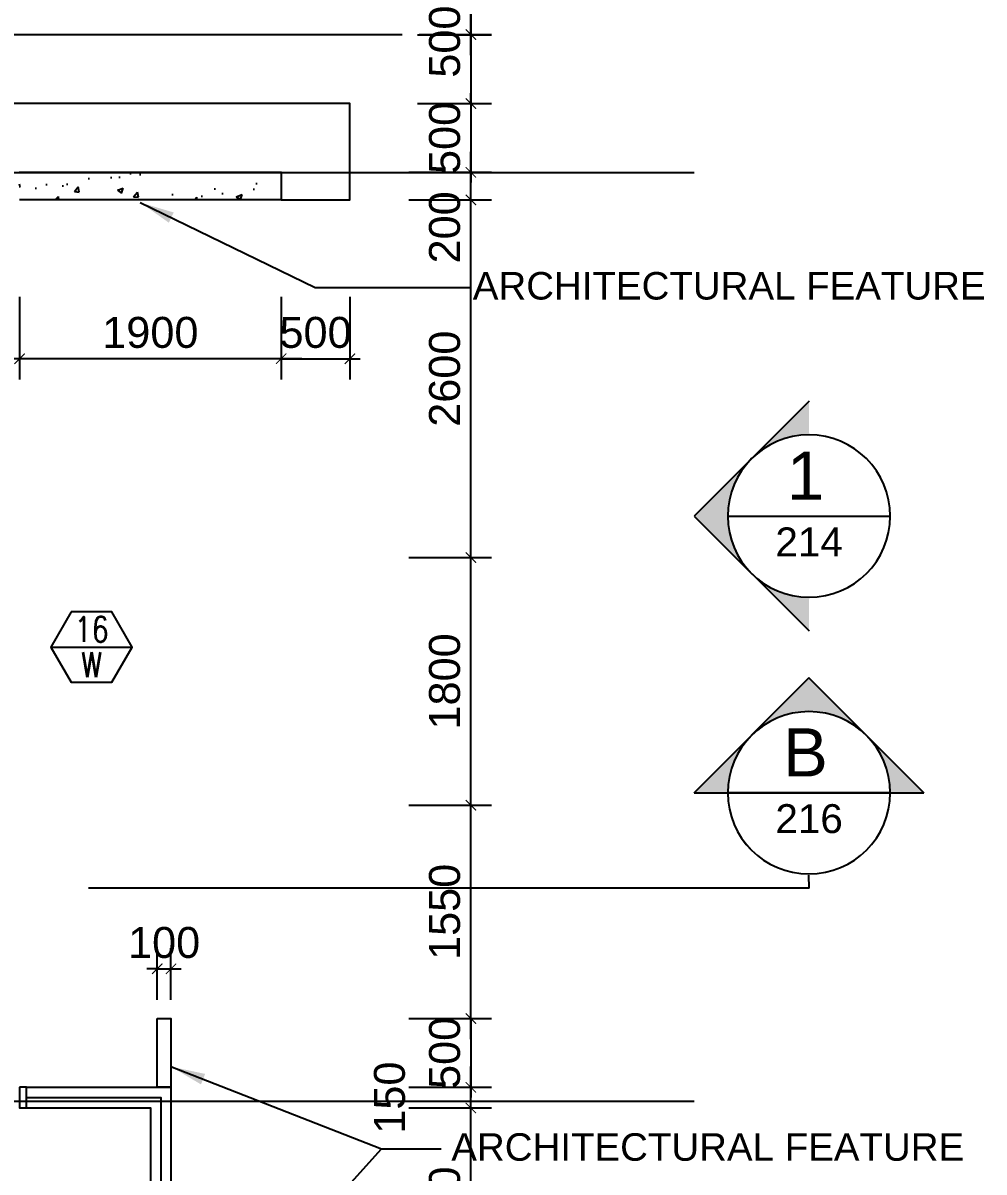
# Model space of a CAD drawing. Header units: millimetres. Extents: x -1214 to 71105, y 7230 to 56309.
# Drawn here: x 64125 to 71105, y 28184 to 36535 of the extents above; entities that cross this region are included whole.
import ezdxf
from ezdxf.enums import TextEntityAlignment as Align

# ---------------------------------------------------------------- set-up
doc = ezdxf.new("R2010")
doc.units = ezdxf.units.MM
doc.header["$MEASUREMENT"] = 0
doc.linetypes.add('CENTERX2', pattern=[101.60000000000001, 63.5, -12.7, 12.7, -12.7])
doc.layers.get('0').update_dxf_attribs({"color": 8})
doc.layers.get('Defpoints').update_dxf_attribs({"color": 8})
for name, color, linetype in [('Architectural Features', 8, 'Continuous'), ('arrow', 8, 'Continuous'), ('GBP Dim', 8, 'Continuous'), ('GBP Text 200', 8, 'Continuous'), ('GBP_MARKS', 8, 'Continuous'), ('grid', 8, 'CENTERX2'), ('hatch', 8, 'Continuous'), ('RCP_text', 8, 'Continuous'), ('WALL-NEW', 8, 'Continuous'), ('WINDOW', 8, 'Continuous'), ('Window Mark', 8, 'Continuous')]:
    doc.layers.add(name, color=color, linetype=linetype)
doc.styles.add('BH', font='arial.ttf')
doc.styles.add('ROMANS', font='romans.shx')
doc.dimstyles.new('200 GBP', dxfattribs={"dimscale": 1.5, "dimtxt": 150, "dimasz": 50, "dimexe": 100, "dimexo": 50, "dimgap": 50, "dimtad": 1, "dimdec": 0, "dimzin": 0, "dimdsep": 46, "dimtxsty": 'BH', "dimblk": 'ARCHTICK', "dimcen": 0.09, "dimdle": 100, "dimclrd": 9, "dimclre": 9, "dimclrt": 1, "dimadec": 0, "dimazin": 0, "dimtfac": 1, "dimtdec": 0, "dimtix": 1, "dimtmove": 2, "dimatfit": 3, "dimldrblk": 'ARCHTICK', "dimfxl": 300, "dimfxlon": 1, "dimtolj": 1, "dimtzin": 0, "dimarcsym": 0})
doc.dimstyles.get("Standard").update_dxf_attribs({"dimtxt": 0.18, "dimasz": 0.18, "dimexe": 0.18, "dimexo": 0.0625, "dimgap": 0.09, "dimtad": 0, "dimtih": 1, "dimtoh": 1, "dimdec": 4, "dimzin": 0, "dimdsep": 46, "dimtxsty": 'Standard', "dimcen": 0.09, "dimadec": 0, "dimazin": 0, "dimtfac": 1, "dimtdec": 4, "dimtofl": 0, "dimtmove": 0, "dimatfit": 3, "dimfxl": 1, "dimtolj": 1, "dimtzin": 0, "dimarcsym": 0})

# ---------------------------------------------------------------- blocks, each defined once
blk = doc.blocks.new('A$C65CE4B9A')
at = {"layer": 'grid', "ltscale": 200}
for p, q in [((-66500.00000127727, 4.07509167896225e-06), (0, 0)), ((-66500.00000190568, -6749.999995569146), (0, -6749.999999644231))]:
    blk.add_line(p, q, dxfattribs=at)
blk = doc.blocks.new('_ArchTick')
at = {"color": 0, "const_width": 0.1}
blk.add_lwpolyline([(0.5, 0.5), (-0.5, -0.5)], dxfattribs=at)
blk = doc.blocks.new('*D24')
at = {"layer": 'Defpoints', "color": 0, "transparency": 16777216}
for p in [(64599.99380656231, 28649.80925059305), (67378.03264695556, 28649.80925059305), (64591.76589968745, 27099.81769642441)]:
    blk.add_point(p, dxfattribs=at)
at = {"layer": 'GBP Dim', "color": 9, "lineweight": -2, "transparency": 16777216}
for p, q in [((67378.03264695556, 26949.81769642441), (67378.03264695556, 28799.80925059305)), ((66928.03264695556, 28649.80925059305), (67528.03264695556, 28649.80925059305)), ((66928.03264695556, 27099.81769642441), (67528.03264695556, 27099.81769642441))]:
    blk.add_line(p, q, dxfattribs=at)
at = {"layer": 'GBP Dim', "color": 9, "lineweight": -2, "transparency": 16777216, "xscale": 75, "yscale": 75, "zscale": 75}
for p, rotation in [((67378.03264695556, 28649.80925059305), 90), ((67378.03264695556, 27099.81769642441), 270)]:
    blk.add_blockref('_ArchTick', p, dxfattribs=dict(at, rotation=rotation))
at = {"layer": 'GBP Dim', "transparency": 16777216, "insert": (67188.15372471818, 27874.81347350874), "char_height": 225, "attachment_point": 5, "rotation": 90, "style": 'BH'}
blk.add_mtext('\\A1;1550', dxfattribs=at)
blk = doc.blocks.new('*D25')
at = {"layer": 'Defpoints', "color": 0, "transparency": 16777216}
for p in [(64599.99206122079, 30849.99780038057), (67378.03264695556, 30849.99780038057), (64599.99369589718, 29299.89848052068)]:
    blk.add_point(p, dxfattribs=at)
at = {"layer": 'GBP Dim', "color": 9, "lineweight": -2, "transparency": 16777216}
for p, q in [((67378.03264695556, 29149.89848052068), (67378.03264695556, 30999.99780038057)), ((66928.03264695556, 30849.99780038057), (67528.03264695556, 30849.99780038057)), ((66928.03264695556, 29299.89848052068), (67528.03264695556, 29299.89848052068))]:
    blk.add_line(p, q, dxfattribs=at)
at = {"layer": 'GBP Dim', "color": 9, "lineweight": -2, "transparency": 16777216, "xscale": 75, "yscale": 75, "zscale": 75}
for p, rotation in [((67378.03264695556, 30849.99780038057), 90), ((67378.03264695556, 29299.89848052068), 270)]:
    blk.add_blockref('_ArchTick', p, dxfattribs=dict(at, rotation=rotation))
at = {"layer": 'GBP Dim', "transparency": 16777216, "insert": (67188.15372471818, 30074.94814045064), "char_height": 225, "attachment_point": 5, "rotation": 90, "style": 'BH'}
blk.add_mtext('\\A1;1550', dxfattribs=at)
blk = doc.blocks.new('*D26')
at = {"layer": 'Defpoints', "color": 0, "transparency": 16777216}
for p in [(64599.99075298468, 32649.99725772359), (67378.03264695556, 32649.99725772359), (64599.99206122079, 30849.99780038057)]:
    blk.add_point(p, dxfattribs=at)
at = {"layer": 'GBP Dim', "color": 9, "lineweight": -2, "transparency": 16777216}
for p, q in [((67378.03264695556, 30699.99780038057), (67378.03264695557, 32799.99725772359)), ((66928.03264695556, 32649.99725772359), (67528.03264695556, 32649.99725772359)), ((66928.03264695556, 30849.99780038057), (67528.03264695556, 30849.99780038057))]:
    blk.add_line(p, q, dxfattribs=at)
at = {"layer": 'GBP Dim', "color": 9, "lineweight": -2, "transparency": 16777216, "xscale": 75, "yscale": 75, "zscale": 75}
for p, rotation in [((67378.03264695556, 32649.99725772359), 90), ((67378.03264695556, 30849.99780038057), 270)]:
    blk.add_blockref('_ArchTick', p, dxfattribs=dict(at, rotation=rotation))
at = {"layer": 'GBP Dim', "transparency": 16777216, "insert": (67188.15372471818, 31749.99752905209), "char_height": 225, "attachment_point": 5, "rotation": 90, "style": 'BH'}
blk.add_mtext('\\A1;1800', dxfattribs=at)
blk = doc.blocks.new('*D27')
at = {"layer": 'Defpoints', "color": 0, "transparency": 16777216}
for p in [(64600.00000099433, 35249.9999964895), (67378.03264695557, 35249.9999964895), (64599.99075298468, 32649.99725772359)]:
    blk.add_point(p, dxfattribs=at)
at = {"layer": 'GBP Dim', "color": 9, "lineweight": -2, "transparency": 16777216}
for p, q in [((67378.03264695556, 32499.99725772359), (67378.03264695557, 35399.9999964895)), ((66928.03264695557, 35249.9999964895), (67528.03264695557, 35249.9999964895)), ((66928.03264695556, 32649.99725772359), (67528.03264695556, 32649.99725772359))]:
    blk.add_line(p, q, dxfattribs=at)
at = {"layer": 'GBP Dim', "color": 9, "lineweight": -2, "transparency": 16777216, "xscale": 75, "yscale": 75, "zscale": 75}
for p, rotation in [((67378.03264695557, 35249.9999964895), 90), ((67378.03264695556, 32649.99725772359), 270)]:
    blk.add_blockref('_ArchTick', p, dxfattribs=dict(at, rotation=rotation))
at = {"layer": 'GBP Dim', "transparency": 16777216, "insert": (67188.15372471818, 33949.99862710655), "char_height": 225, "attachment_point": 5, "rotation": 90, "style": 'BH'}
blk.add_mtext('\\A1;2600', dxfattribs=at)
blk = doc.blocks.new('*D35')
at = {"layer": 'Defpoints', "color": 0, "transparency": 16777216}
for p in [(57043.87497236011, 39751.30333841918), (67378.12822697828, 39751.30333841918), (66928.12822697828, 36451.73545649031)]:
    blk.add_point(p, dxfattribs=at)
at = {"layer": 'GBP Dim', "color": 9, "lineweight": -2, "transparency": 16777216}
for p, q in [((67378.12822697828, 36301.73545649031), (67378.12822697828, 39901.30333841918)), ((66928.12822697828, 39751.30333841918), (67528.12822697828, 39751.30333841918)), ((67003.12822697828, 36451.73545649031), (67528.12822697828, 36451.73545649031))]:
    blk.add_line(p, q, dxfattribs=at)
at = {"layer": 'GBP Dim', "color": 9, "lineweight": -2, "transparency": 16777216, "xscale": 75, "yscale": 75, "zscale": 75}
for p, rotation in [((67378.12822697828, 39751.30333841918), 90), ((67378.12822697828, 36451.73545649031), 270)]:
    blk.add_blockref('_ArchTick', p, dxfattribs=dict(at, rotation=rotation))
at = {"layer": 'GBP Dim', "transparency": 16777216, "insert": (67188.17256531387, 38101.51939745475), "char_height": 225, "attachment_point": 5, "rotation": 90, "style": 'BH'}
blk.add_mtext('\\A1;3300', dxfattribs=at)
blk = doc.blocks.new('*D51')
at = {"layer": 'Defpoints', "color": 0, "transparency": 16777216}
for p in [(64099.98892158471, 35249.91289937915), (65999.98892152277, 35249.91427977348), (64099.98892158471, 34095.11396626895)]:
    blk.add_point(p, dxfattribs=at)
at = {"layer": 'GBP Dim', "color": 9, "lineweight": -2, "transparency": 16777216}
for p, q in [((64099.98892158471, 34545.11396626895), (64099.98892158471, 33945.11396626895)), ((65999.98892152277, 34545.11396626895), (65999.98892152277, 33945.11396626895)), ((66149.98892152277, 34095.11396626895), (63949.98892158471, 34095.11396626895))]:
    blk.add_line(p, q, dxfattribs=at)
at = {"layer": 'GBP Dim', "color": 9, "lineweight": -2, "transparency": 16777216, "xscale": 75, "yscale": 75, "zscale": 75, "rotation": 180}
blk.add_blockref('_ArchTick', (64099.98892158471, 34095.11396626895), dxfattribs=at)
at = {"layer": 'GBP Dim', "color": 9, "lineweight": -2, "transparency": 16777216, "xscale": 75, "yscale": 75, "zscale": 75}
blk.add_blockref('_ArchTick', (65999.98892152277, 34095.11396626895), dxfattribs=at)
at = {"layer": 'GBP Dim', "transparency": 16777216, "insert": (65049.98892155374, 34284.99288850633), "char_height": 225, "attachment_point": 5, "style": 'BH'}
blk.add_mtext('\\A1;1900', dxfattribs=at)
blk = doc.blocks.new('*D52')
at = {"layer": 'Defpoints', "color": 0, "transparency": 16777216}
for p in [(66322.77340772626, 29299.89848052068), (66322.77863198951, 28799.90603670325), (67378.03264695556, 28799.90603670325)]:
    blk.add_point(p, dxfattribs=at)
at = {"layer": 'GBP Dim', "color": 9, "lineweight": -2, "transparency": 16777216}
for p, q in [((67378.03264695556, 29299.89848052068), (67378.03264695556, 29374.89848052068)), ((66928.03264695556, 29299.89848052068), (67528.03264695556, 29299.89848052068)), ((67378.03264695556, 29299.89848052068), (67378.03264695556, 28799.90603670325)), ((66928.03264695556, 28799.90603670325), (67528.03264695556, 28799.90603670325)), ((67378.03264695556, 28799.90603670325), (67378.03264695556, 28724.90603670325))]:
    blk.add_line(p, q, dxfattribs=at)
at = {"layer": 'GBP Dim', "color": 9, "lineweight": -2, "transparency": 16777216, "xscale": 75, "yscale": 75, "zscale": 75}
for p, rotation in [((67378.03264695556, 29299.89848052068), 270), ((67378.03264695556, 28799.90603670325), 90)]:
    blk.add_blockref('_ArchTick', p, dxfattribs=dict(at, rotation=rotation))
at = {"layer": 'GBP Dim', "transparency": 16777216, "insert": (67188.15372471818, 29049.90225861198), "char_height": 225, "attachment_point": 5, "rotation": 90, "style": 'BH'}
blk.add_mtext('\\A1;500', dxfattribs=at)
blk = doc.blocks.new('*D56')
at = {"layer": 'Defpoints', "color": 0, "transparency": 16777216}
for p in [(66724.30332742476, 35449.99863145791), (67378.12822697828, 35449.99863145791), (66724.30347279047, 35249.91427977348)]:
    blk.add_point(p, dxfattribs=at)
at = {"layer": 'GBP Dim', "color": 9, "lineweight": -2, "transparency": 16777216}
for p, q in [((67378.12822697828, 35099.91427977348), (67378.12822697828, 35599.99863145791)), ((66928.12822697828, 35449.99863145791), (67528.12822697828, 35449.99863145791)), ((66928.12822697828, 35249.91427977348), (67528.12822697828, 35249.91427977348))]:
    blk.add_line(p, q, dxfattribs=at)
at = {"layer": 'GBP Dim', "color": 9, "lineweight": -2, "transparency": 16777216, "xscale": 75, "yscale": 75, "zscale": 75}
for p, rotation in [((67378.12822697828, 35449.99863145791), 90), ((67378.12822697828, 35249.91427977348), 270)]:
    blk.add_blockref('_ArchTick', p, dxfattribs=dict(at, rotation=rotation))
at = {"layer": 'GBP Dim', "transparency": 16777216, "insert": (67188.17256531387, 35049.9564556157), "char_height": 225, "attachment_point": 5, "rotation": 90, "style": 'BH'}
blk.add_mtext('\\A1;200', dxfattribs=at)
blk = doc.blocks.new('*D94')
at = {"layer": 'Defpoints', "color": 0, "transparency": 16777216}
for p in [(65199.98845479723, 29661.00174021185), (65099.98845864093, 29199.99724154326), (65199.98845479723, 29199.99724154326)]:
    blk.add_point(p, dxfattribs=at)
at = {"layer": 'GBP Dim', "color": 9, "lineweight": -2, "transparency": 16777216}
for p, q in [((65099.98845864093, 29436.00174021185), (65099.98845864093, 29811.00174021185)), ((65199.98845479723, 29436.00174021185), (65199.98845479723, 29811.00174021185)), ((65099.98845864093, 29661.00174021185), (65024.98845864093, 29661.00174021185)), ((65099.98845864093, 29661.00174021185), (65199.98845479723, 29661.00174021185)), ((65199.98845479723, 29661.00174021185), (65274.98845479723, 29661.00174021185))]:
    blk.add_line(p, q, dxfattribs=at)
at = {"layer": 'GBP Dim', "color": 9, "lineweight": -2, "transparency": 16777216, "xscale": 75, "yscale": 75, "zscale": 75}
blk.add_blockref('_ArchTick', (65099.98845864093, 29661.00174021185), dxfattribs=at)
at = {"layer": 'GBP Dim', "color": 9, "lineweight": -2, "transparency": 16777216, "xscale": 75, "yscale": 75, "zscale": 75, "rotation": 180}
blk.add_blockref('_ArchTick', (65199.98845479723, 29661.00174021185), dxfattribs=at)
at = {"layer": 'GBP Dim', "transparency": 16777216, "insert": (65149.98845671907, 29850.88066244924), "char_height": 225, "attachment_point": 5, "style": 'BH'}
blk.add_mtext('\\A1;100', dxfattribs=at)
blk = doc.blocks.new('*D182')
at = {"layer": 'Defpoints', "color": 0, "transparency": 16777216}
for p in [(64608.9459256227, 28799.9006315706), (67378.03264695556, 28799.9006315706), (64599.9968212267, 28649.80925059305)]:
    blk.add_point(p, dxfattribs=at)
at = {"layer": 'GBP Dim', "color": 9, "lineweight": -2, "transparency": 16777216}
for p, q in [((67378.03264695556, 28499.80925059305), (67378.03264695556, 28949.9006315706)), ((66928.03264695556, 28799.9006315706), (67528.03264695556, 28799.9006315706)), ((66928.03264695556, 28649.80925059305), (67528.03264695556, 28649.80925059305))]:
    blk.add_line(p, q, dxfattribs=at)
at = {"layer": 'GBP Dim', "color": 9, "lineweight": -2, "transparency": 16777216, "xscale": 75, "yscale": 75, "zscale": 75}
for p, rotation in [((67378.03264695556, 28799.9006315706), 90), ((67378.03264695556, 28649.80925059305), 270)]:
    blk.add_blockref('_ArchTick', p, dxfattribs=dict(at, rotation=rotation))
at = {"layer": 'GBP Dim', "transparency": 16777216, "insert": (66788.15372471818, 28724.85494108183), "char_height": 225, "attachment_point": 5, "rotation": 90, "style": 'BH'}
blk.add_mtext('\\A1;150', dxfattribs=at)
blk = doc.blocks.new('*D183')
at = {"layer": 'Defpoints', "color": 0, "transparency": 16777216}
for p in [(66916.21749141304, 35949.99291708134), (66916.21785467105, 35449.99758708174), (67378.12822697828, 35449.99758708174)]:
    blk.add_point(p, dxfattribs=at)
at = {"layer": 'GBP Dim', "color": 9, "lineweight": -2, "transparency": 16777216}
for p, q in [((67378.12822697828, 35949.99291708134), (67378.12822697828, 36024.99291708134)), ((66991.21749141304, 35949.99291708134), (67528.12822697828, 35949.99291708134)), ((67378.12822697828, 35949.99291708134), (67378.12822697828, 35449.99758708174)), ((66991.21785467105, 35449.99758708174), (67528.12822697828, 35449.99758708174)), ((67378.12822697828, 35449.99758708174), (67378.12822697828, 35374.99758708174))]:
    blk.add_line(p, q, dxfattribs=at)
at = {"layer": 'GBP Dim', "color": 9, "lineweight": -2, "transparency": 16777216, "xscale": 75, "yscale": 75, "zscale": 75}
for p, rotation in [((67378.12822697828, 35949.99291708134), 270), ((67378.12822697828, 35449.99758708174), 90)]:
    blk.add_blockref('_ArchTick', p, dxfattribs=dict(at, rotation=rotation))
at = {"layer": 'GBP Dim', "transparency": 16777216, "insert": (67188.2493047409, 35699.99525208155), "char_height": 225, "attachment_point": 5, "rotation": 90, "style": 'BH'}
blk.add_mtext('\\A1;500', dxfattribs=at)
blk = doc.blocks.new('*D184')
at = {"layer": 'Defpoints', "color": 0, "transparency": 16777216}
for p in [(66916.21749141304, 36449.99291708134), (66916.21785467105, 35949.99758708174), (67378.12822697828, 35949.99758708174)]:
    blk.add_point(p, dxfattribs=at)
at = {"layer": 'GBP Dim', "color": 9, "lineweight": -2, "transparency": 16777216}
for p, q in [((67378.12822697828, 36599.99291708134), (67378.12822697828, 35799.99758708174)), ((66991.21749141304, 36449.99291708134), (67528.12822697828, 36449.99291708134)), ((66991.21785467105, 35949.99758708174), (67528.12822697828, 35949.99758708174))]:
    blk.add_line(p, q, dxfattribs=at)
at = {"layer": 'GBP Dim', "color": 9, "lineweight": -2, "transparency": 16777216, "xscale": 75, "yscale": 75, "zscale": 75}
for p, rotation in [((67378.12822697828, 36449.99291708134), 90), ((67378.12822697828, 35949.99758708174), 270)]:
    blk.add_blockref('_ArchTick', p, dxfattribs=dict(at, rotation=rotation))
at = {"layer": 'GBP Dim', "transparency": 16777216, "insert": (67188.17256531387, 36399.99525208154), "char_height": 225, "attachment_point": 5, "rotation": 90, "style": 'BH'}
blk.add_mtext('\\A1;500', dxfattribs=at)
blk = doc.blocks.new('MISCWINDOWS')
blk.add_line((-4.04145188432733, 0), (4.04145188432733, 0))
blk.add_lwpolyline([(-2.020725942163722, 3.5), (-4.041451884327387, 0), (-2.020725942163722, -3.5), (2.020725942163722, -3.5), (4.04145188432733, 0), (2.020725942163722, 3.5)], close=True)
at = {"style": 'BH'}
for tag, p in [('MARK_NUMBER', (0, 1.75)), ('DWG_NUMBER', (0, -1.75))]:
    blk.add_attdef(tag, text='', height=2.5, dxfattribs=at).set_placement(p, align=Align.MIDDLE_CENTER)
blk = doc.blocks.new('*D258')
at = {"layer": 'Defpoints', "color": 0, "transparency": 16777216}
for p in [(65999.98892152277, 35249.91427977348), (66499.98892146084, 35249.91289937915), (66499.98892146084, 34095.11396626895)]:
    blk.add_point(p, dxfattribs=at)
at = {"layer": 'GBP Dim', "color": 9, "lineweight": -2, "transparency": 16777216}
for p, q in [((65999.98892152277, 34545.11396626895), (65999.98892152277, 33945.11396626895)), ((66499.98892146084, 34545.11396626895), (66499.98892146084, 33945.11396626895)), ((65999.98892152277, 34095.11396626895), (65924.98892152277, 34095.11396626895)), ((65999.98892152277, 34095.11396626895), (66499.98892146084, 34095.11396626895)), ((66499.98892146084, 34095.11396626895), (66574.98892146084, 34095.11396626895))]:
    blk.add_line(p, q, dxfattribs=at)
at = {"layer": 'GBP Dim', "color": 9, "lineweight": -2, "transparency": 16777216, "xscale": 75, "yscale": 75, "zscale": 75}
blk.add_blockref('_ArchTick', (65999.98892152277, 34095.11396626895), dxfattribs=at)
at = {"layer": 'GBP Dim', "color": 9, "lineweight": -2, "transparency": 16777216, "xscale": 75, "yscale": 75, "zscale": 75, "rotation": 180}
blk.add_blockref('_ArchTick', (66499.98892146084, 34095.11396626895), dxfattribs=at)
at = {"layer": 'GBP Dim', "transparency": 16777216, "insert": (66249.98892149181, 34284.99288850633), "char_height": 225, "attachment_point": 5, "style": 'BH'}
blk.add_mtext('\\A1;500', dxfattribs=at)

msp = doc.modelspace()

# ---------------------------------------------------------------- hatches: boundary and pattern name
at = {"layer": 'GBP_MARKS'}
h = msp.add_hatch(color=256, dxfattribs=at)
edge = h.paths.add_edge_path()
edge.add_arc((69834.19305339943, 32951.80277107668), 589.8635636727558, 450, 495.00000000001603, ccw=False)
edge.add_line((69834.19305339943, 33541.66633474955), (69834.19305339943, 33785.99582277203))
edge.add_line((69834.19305339943, 33785.99582277203), (69417.09652755152, 33368.89929692436))
edge = h.paths.add_edge_path()
edge.add_arc((69834.19305339943, 32951.80277107668), 589.8635636727558, 225.000000000008, 270, ccw=False)
edge.add_line((69417.09652755198, 32534.706245229), (69834.19305339943, 32117.60971938132))
edge.add_line((69834.19305339943, 32117.60971938132), (69834.19305339943, 32361.93920740404))
edge = h.paths.add_edge_path()
edge.add_arc((69834.19305339943, 32951.80277107668), 589.8635636727558, 135.000000000016, 225.000000000008, ccw=False)
edge.add_line((69417.09652755152, 33368.89929692436), (69000.00000170407, 32951.80277107668))
edge.add_line((69000.00000170407, 32951.80277107668), (69417.09652755198, 32534.70624522923))
h = msp.add_hatch(color=256, dxfattribs=at)
edge = h.paths.add_edge_path(flags=16)
edge.add_line((69244.2667370332, 30940.58005545347), (70423.99386437848, 30940.58005545393))
edge.add_arc((69834.13030070538, 30940.58005545347), 589.8635636727558, 360, 540)
h.paths.add_polyline_path([(70668.32335240074, 30940.58005545347), (68999.93724901002, 30940.58005545347), (69834.13030070538, 31774.77310714929)])
at = {"layer": 'hatch'}
h = msp.add_hatch(dxfattribs=at)
h.set_pattern_fill('AR-CONC', color=256, scale=60, style=0)
h.set_pattern_definition([(49.99999999999999, (58234.29285717114, 11879.92937184998), (430.3561095604521, -37.65128098955707), [45, -495]), (355, (58234.29285717114, 11879.92937184998), (-83.25080016780001, 451.3152802200071), [36, -396]), (100.4514, (58270.15586517114, 11876.79176784994), (347.1056290284129, 413.6637252365721), [38.24411399999998, -420.6852671999998]), (46.18420000000001, (58234.29285717114, 11999.92937184998), (640.3446291753867, -99.31140859741085), [67.5, -742.5]), (96.6356, (58287.65490417114, 11991.65338764992), (560.797623329222, 584.470722540265), [57.3661728, -631.0278]), (351.1842, (58234.29285717114, 11999.92937184998), (560.7971670801763, 584.4711605551947), [54, -594]), (21, (58294.29285717114, 11969.92937184998), (358.144231271077, -241.5713343992033), [45, -495]), (326.0000000000001, (58294.29285717114, 11969.92937184998), (145.989199152949, 435.0900270281118), [36, -396]), (71.4514, (58324.13819697114, 11949.79840824998), (504.1335771488939, 193.5182980259714), [38.244114, -420.6852672]), (37.50000000000001, (58234.29285717114, 11879.92937184998), (7.295913190374401, 199.7363122987869), [0, -391.2, 0, -402, 0, -397.5]), (7.499999999999999, (58234.29285717114, 11879.92937184998), (157.8417224652892, 236.6470271294161), [0, -229.2, 0, -382.2, 0, -151.5]), (327.5, (58100.49285717114, 11879.92937184998), (320.2934617034455, -13.53292304062788), [0, -150, 0, -468, 0, -621]), (317.5, (58040.49285717114, 11879.92937184998), (349.9117016054317, 60.06298939939058), [0, -195, 0, -310.8, 0, -441])])
h.paths.add_polyline_path([(65924.38574834587, 35249.6723442385), (64099.98892615129, 35249.67101877276), (64099.98878060956, 35449.99733357038), (65924.38560280437, 35449.99865903612)])
at = {"layer": 'RCP_text'}
h = msp.add_hatch(color=256, dxfattribs=at)
edge = h.paths.add_edge_path()
edge.add_arc((69834.19305332795, 32951.80277107668), 589.8635636727558, 450, 495.00000000001603, ccw=False)
edge.add_line((69834.19305332795, 33541.66633474955), (69834.19305332795, 33785.99582277203))
edge.add_line((69834.19305332795, 33785.99582277203), (69417.09652748004, 33368.89929692436))
edge = h.paths.add_edge_path()
edge.add_arc((69834.19305332795, 32951.80277107668), 589.8635636727558, 225.000000000008, 270, ccw=False)
edge.add_line((69417.0965274805, 32534.706245229), (69834.19305332795, 32117.60971938132))
edge.add_line((69834.19305332795, 32117.60971938132), (69834.19305332795, 32361.93920740404))
edge = h.paths.add_edge_path()
edge.add_arc((69834.19305332795, 32951.80277107668), 589.8635636727558, 135.000000000016, 225.000000000008, ccw=False)
edge.add_line((69417.09652748004, 33368.89929692436), (69000.0000016326, 32951.80277107668))
edge.add_line((69000.0000016326, 32951.80277107668), (69417.0965274805, 32534.70624522923))
h = msp.add_hatch(color=256, dxfattribs=at)
edge = h.paths.add_edge_path()
edge.add_arc((69834.19305332795, 32951.80277107668), 589.8635636727558, 450, 495.00000000001603, ccw=False)
edge.add_line((69834.19305332795, 33541.66633474955), (69834.19305332795, 33785.99582277203))
edge.add_line((69834.19305332795, 33785.99582277203), (69417.09652748004, 33368.89929692436))
edge = h.paths.add_edge_path()
edge.add_arc((69834.19305332795, 32951.80277107668), 589.8635636727558, 225.000000000008, 270, ccw=False)
edge.add_line((69417.0965274805, 32534.706245229), (69834.19305332795, 32117.60971938132))
edge.add_line((69834.19305332795, 32117.60971938132), (69834.19305332795, 32361.93920740404))
edge = h.paths.add_edge_path()
edge.add_arc((69834.19305332795, 32951.80277107668), 589.8635636727558, 135.000000000016, 225.000000000008, ccw=False)
edge.add_line((69417.09652748004, 33368.89929692436), (69000.0000016326, 32951.80277107668))
edge.add_line((69000.0000016326, 32951.80277107668), (69417.0965274805, 32534.70624522923))
h = msp.add_hatch(color=256, dxfattribs=at)
edge = h.paths.add_edge_path()
edge.add_arc((69834.19305339943, 32951.80277107668), 589.8635636727558, 450, 495.00000000001603, ccw=False)
edge.add_line((69834.19305339943, 33541.66633474955), (69834.19305339943, 33785.99582277203))
edge.add_line((69834.19305339943, 33785.99582277203), (69417.09652755152, 33368.89929692436))
edge = h.paths.add_edge_path()
edge.add_arc((69834.19305339943, 32951.80277107668), 589.8635636727558, 225.000000000008, 270, ccw=False)
edge.add_line((69417.09652755198, 32534.706245229), (69834.19305339943, 32117.60971938132))
edge.add_line((69834.19305339943, 32117.60971938132), (69834.19305339943, 32361.93920740404))
edge = h.paths.add_edge_path()
edge.add_arc((69834.19305339943, 32951.80277107668), 589.8635636727558, 135.000000000016, 225.000000000008, ccw=False)
edge.add_line((69417.09652755152, 33368.89929692436), (69000.00000170407, 32951.80277107668))
edge.add_line((69000.00000170407, 32951.80277107668), (69417.09652755198, 32534.70624522923))
h = msp.add_hatch(color=256, dxfattribs=at)
edge = h.paths.add_edge_path()
edge.add_arc((69834.19305339942, 32951.80277107668), 589.8635636727558, 450, 495.00000000001603, ccw=False)
edge.add_line((69834.19305339942, 33541.66633474955), (69834.19305339942, 33785.99582277203))
edge.add_line((69834.19305339942, 33785.99582277203), (69417.0965275515, 33368.89929692436))
edge = h.paths.add_edge_path()
edge.add_arc((69834.19305339942, 32951.80277107668), 589.8635636727558, 225.000000000008, 270, ccw=False)
edge.add_line((69417.09652755197, 32534.706245229), (69834.19305339942, 32117.60971938132))
edge.add_line((69834.19305339942, 32117.60971938132), (69834.19305339942, 32361.93920740404))
edge = h.paths.add_edge_path()
edge.add_arc((69834.19305339942, 32951.80277107668), 589.8635636727558, 135.000000000016, 225.000000000008, ccw=False)
edge.add_line((69417.0965275515, 33368.89929692436), (69000.00000170406, 32951.80277107668))
edge.add_line((69000.00000170406, 32951.80277107668), (69417.09652755197, 32534.70624522923))
h = msp.add_hatch(color=256, dxfattribs=at)
edge = h.paths.add_edge_path(flags=16)
edge.add_line((70423.99179280945, 30940.58005545032), (69244.26466546417, 30940.58005545079))
edge.add_arc((69834.12822913728, 30940.58005545032), 589.8635636727558, 0, 180, ccw=False)
h.paths.add_polyline_path([(68999.93517744192, 30940.58005545032), (70668.32128083264, 30940.58005545032), (69834.12822913728, 31774.77310714615)])
h = msp.add_hatch(color=256, dxfattribs=at)
edge = h.paths.add_edge_path(flags=16)
edge.add_line((69244.2667370332, 30940.58005545347), (70423.99386437848, 30940.58005545393))
edge.add_arc((69834.13030070538, 30940.58005545347), 589.8635636727558, 360, 540)
h.paths.add_polyline_path([(70668.32335240074, 30940.58005545347), (68999.93724901002, 30940.58005545347), (69834.13030070538, 31774.77310714929)])
h = msp.add_hatch(color=256, dxfattribs=at)
edge = h.paths.add_edge_path(flags=16)
edge.add_line((70424.02979920857, 30940.58005654858), (69244.30267186329, 30940.58005654905))
edge.add_arc((69834.1662355364, 30940.58005654858), 589.8635636727558, 0, 180, ccw=False)
h.paths.add_polyline_path([(68999.97318384104, 30940.58005654858), (70668.35928723175, 30940.58005654858), (69834.1662355364, 31774.77310824441)])
h = msp.add_hatch(color=256, dxfattribs=at)
edge = h.paths.add_edge_path(flags=16)
edge.add_line((70424.02979920857, 30940.58005654858), (69244.30267186329, 30940.58005654905))
edge.add_arc((69834.1662355364, 30940.58005654858), 589.8635636727558, 0, 180, ccw=False)
h.paths.add_polyline_path([(68999.97318384104, 30940.58005654858), (70668.35928723175, 30940.58005654858), (69834.1662355364, 31774.77310824441)])

# ---------------------------------------------------------------- linework, layer by layer
at = {"layer": 'Architectural Features', "ltscale": 50}
msp.add_lwpolyline([(65999.98898495734, 35249.91435545495), (66499.98898495734, 35249.91435545495), (66499.98898495734, 35949.99291708127), (58125.01413175443, 35949.99291708127), (58124.98871801436, 35449.99292008691)], dxfattribs=at)
at = {"layer": 'GBP_MARKS'}
for p, q in [((69834.19305339943, 33785.99582277203), (69000.00000170407, 32951.80277107668)), ((69000.00000170407, 32951.80277107668), (69834.19305339943, 32117.60971938132)), ((69244.32948972679, 32951.80277107668), (70424.05661707207, 32951.80277107644)), ((68999.93724901002, 30940.58005545347), (69834.13030070538, 31774.77310714929)), ((69834.13030070538, 31774.77310714929), (70668.32335240074, 30940.58005545347)), ((70423.99386437848, 30940.58005545393), (69244.2667370332, 30940.58005545347))]:
    msp.add_line(p, q, dxfattribs=at)
for centre, start, end in [((69834.19305339943, 32951.80277107668), 90, 270), ((69834.19305339943, 32951.80277107668), 270, 90), ((69834.13030070631, 30940.58005545393), 0, 180), ((69834.13030070631, 30940.58005545393), 180, 0)]:
    msp.add_arc(centre, 589.8635636727558, start, end, dxfattribs=at)
at = {"layer": 'RCP_text', "ltscale": 50}
for p, q in [((66879.17424176358, 36448.83419615997), (55100.01690813372, 36448.83419615997)), ((69834.06774555179, 30246.31346418767), (64599.87432242018, 30246.31346418767)), ((69834.19342395503, 30246.34488426999), (64600.00000082343, 30246.34488426999))]:
    msp.add_line(p, q, dxfattribs=at)
at = {"layer": 'RCP_text'}
for p, q in [((69834.19305332795, 33785.99582277203), (69000.0000016326, 32951.80277107668)), ((69834.19305332795, 33785.99582277203), (69000.0000016326, 32951.80277107668)), ((69834.19305339943, 33785.99582277203), (69000.00000170407, 32951.80277107668)), ((69834.19305339942, 33785.99582277203), (69000.00000170406, 32951.80277107668)), ((69000.0000016326, 32951.80277107668), (69834.19305332795, 32117.60971938132)), ((69000.0000016326, 32951.80277107668), (69834.19305332795, 32117.60971938132)), ((69000.00000170407, 32951.80277107668), (69834.19305339943, 32117.60971938132)), ((69000.00000170406, 32951.80277107668), (69834.19305339942, 32117.60971938132)), ((69244.32948965505, 32951.80277107668), (70424.05661700033, 32951.80277107644)), ((69244.32948965531, 32951.80277107668), (70424.05661700059, 32951.80277107644)), ((69244.32948972679, 32951.80277107668), (70424.05661707207, 32951.80277107644)), ((69244.32948972678, 32951.80277107668), (70424.05661707206, 32951.80277107644)), ((69834.12822913728, 31774.77310714615), (68999.93517744192, 30940.58005545032)), ((68999.93724901002, 30940.58005545347), (69834.13030070538, 31774.77310714929)), ((69834.1662355364, 31774.77310824441), (68999.97318384104, 30940.58005654858)), ((69834.1662355364, 31774.77310824441), (68999.97318384104, 30940.58005654858)), ((70668.32128083264, 30940.58005545032), (69834.12822913728, 31774.77310714615)), ((69834.13030070538, 31774.77310714929), (70668.32335240074, 30940.58005545347)), ((70668.35928723175, 30940.58005654858), (69834.1662355364, 31774.77310824441)), ((70668.35928723175, 30940.58005654858), (69834.1662355364, 31774.77310824441)), ((68999.93517744192, 30940.58005545032), (70668.32128083264, 30940.58005545032)), ((68999.97318384104, 30940.58005654858), (70668.35928723175, 30940.58005654858)), ((68999.97318384104, 30940.58005654858), (70668.35928723175, 30940.58005654858)), ((70423.99179280945, 30940.58005545032), (69244.26466546417, 30940.58005544986)), ((70423.99386437848, 30940.58005545393), (69244.2667370332, 30940.58005545347)), ((70424.02979920857, 30940.58005654858), (69244.30267186329, 30940.58005654812)), ((70424.02979920857, 30940.58005654858), (69244.30267186329, 30940.58005654812)), ((69834.19342395503, 30246.34488426999), (69834.16568767354, 30341.49400277855))]:
    msp.add_line(p, q, dxfattribs=at)
for centre, start, end in [((69834.19305332769, 32951.80277107668), 90, 270), ((69834.19305332795, 32951.80277107668), 90, 270), ((69834.19305339943, 32951.80277107668), 90, 270), ((69834.19305339942, 32951.80277107668), 90, 270), ((69834.19305332795, 32951.80277107668), 270, 90), ((69834.19305332795, 32951.80277107668), 270, 90), ((69834.19305339943, 32951.80277107668), 270, 90), ((69834.19305339942, 32951.80277107668), 270, 90), ((69834.12822913728, 30940.58005545032), 0, 180), ((69834.13030070631, 30940.58005545393), 0, 180), ((69834.1662355364, 30940.58005654858), 0, 180), ((69834.1662355364, 30940.58005654858), 0, 180), ((69834.12822913728, 30940.58005545032), 180, 0), ((69834.13030769354, 30940.5800554544), 180, 0), ((69834.1662355364, 30940.58005654858), 180, 0), ((69834.1662355364, 30940.58005654858), 180, 0)]:
    msp.add_arc(centre, 589.8635636727558, start, end, dxfattribs=at)
at = {"layer": 'WALL-NEW'}
msp.add_lwpolyline([(64099.98883981908, 35449.7691653904), (64099.98883965331, 35449.99732674612), (65999.98883959162, 35449.9987071394), (65999.98898495734, 35249.91435545497), (64099.98898501926, 35249.91297506168)], dxfattribs=at)
msp.add_lwpolyline([(65099.99368402507, 29299.89848052069), (65199.99368018136, 29299.89848052069), (65199.99368018136, 28799.90123557775), (65099.99368402507, 28799.90123557775)], close=True, dxfattribs=at)
at = {"layer": 'WINDOW'}
msp.add_lwpolyline([(64099.9936958972, 28799.90560701197), (64099.99362975153, 28649.95998360848), (64149.99382518386, 28649.80925059305), (64149.9936958972, 28799.90560701197)], close=True, dxfattribs=at)
for points in [[(64149.99375321521, 28799.89643445225), (65199.99368018136, 28799.90603670325), (65199.99361484, 26949.91658803022), (64149.98910542057, 26949.91635999169)], [(64149.99382518386, 28649.80925059305), (65049.99367693697, 28649.80925059305), (65049.99361928298, 27099.81777536069), (64149.98901448947, 27099.81762032202)], [(64149.99443909033, 28724.89643445539), (65124.99367753235, 28724.90535082497), (65124.99361748899, 27024.91657174183), (64149.98908913217, 27024.91635999169)]]:
    msp.add_lwpolyline(points, dxfattribs=at)

# ---------------------------------------------------------------- block references
at = {"layer": 'WALL-NEW'}
msp.add_blockref('A$C65CE4B9A', (69000.00000170406, 35449.90125635883), dxfattribs=at)
at = {"layer": 'Window Mark'}
ref = msp.add_blockref('MISCWINDOWS', (64623.05349879423, 31999.91975441366), dxfattribs=dict(at, xscale=73.25, yscale=73.25, zscale=73.25))
ref.add_attrib('MARK_NUMBER', '16', dxfattribs={"layer": '0', "height": 183.125, "style": 'ROMANS', "width": 0.8}).set_placement((64623.05349879423, 32128.10725441366), align=Align.MIDDLE_CENTER)
ref.add_attrib('DWG_NUMBER', 'W', dxfattribs={"layer": '0', "height": 183.125, "style": 'ROMANS', "width": 0.8}).set_placement((64623.05349879423, 31871.73225441366), align=Align.MIDDLE_CENTER)

# ---------------------------------------------------------------- texts
at = {"layer": 'GBP Text 200', "style": 'BH'}
for p in [(67392.14440158351, 34525.34225315985), (67236.17304587421, 28266.02066505165)]:
    msp.add_text('ARCHITECTURAL FEATURE', height=200, dxfattribs=at).set_placement(p)
at = {"layer": 'GBP_MARKS', "width": 888.0040119551122, "attachment_point": 2, "style": 'BH'}
for s, insert, char_height in [('1', (69808.27250929478, 33420.27347680868), 350), ('\\P{\\H0.84x;214}', (69834.94501323164, 33285.6084137446), 250), ('B', (69808.2097566012, 31409.0507611857), 350), ('\\P{\\H0.84x;216}', (69834.88226053759, 31274.38569812139), 250)]:
    msp.add_mtext(s, dxfattribs=dict(at, insert=insert, char_height=char_height))

# ---------------------------------------------------------------- dimensions: what is measured, and where the dimension line sits
at = {"layer": 'GBP Dim'}
for base, p1, p2, angle, override, picture, middle in [((67378.12822697828, 39751.30333841918), (66928.12822697828, 36451.73545649031), (57043.87497236011, 39751.30333841918), 90.00004162146519, {"dimclrt": 256}, '*D35', (67188.17256531387, 38101.51939745475)), ((67378.12822697828, 35449.99758708174), (66916.21749141304, 35949.99291708134), (66916.21785467105, 35449.99758708174), 90, {"dimasz": 50, "dimclrt": 256, "dimfxl": 300, "dimfxlon": 1}, '*D183', (67188.2493047409, 35699.99525208155)), ((67378.03264695557, 35249.9999964895), (64599.99075298468, 32649.99725772359), (64600.00000099433, 35249.9999964895), 90, {"dimasz": 50, "dimclrt": 256, "dimfxl": 300, "dimfxlon": 1}, '*D27', (67188.15372471818, 33949.99862710655)), ((66499.98892146084, 34095.11396626895), (65999.98892152277, 35249.91427977348), (66499.98892146084, 35249.91289937915), 180, {"dimasz": 50, "dimclrt": 256, "dimfxl": 300, "dimfxlon": 1}, '*D258', (66249.98892149181, 34284.99288850633)), ((67378.03264695556, 32649.99725772359), (64599.99206122079, 30849.99780038057), (64599.99075298468, 32649.99725772359), 90, {"dimasz": 50, "dimclrt": 256, "dimfxl": 300, "dimfxlon": 1}, '*D26', (67188.15372471818, 31749.99752905209)), ((67378.03264695556, 30849.99780038057), (64599.99369589718, 29299.89848052068), (64599.99206122079, 30849.99780038057), 90, {"dimasz": 50, "dimclrt": 256, "dimfxl": 300, "dimfxlon": 1}, '*D25', (67188.15372471818, 30074.94814045064)), ((67378.03264695556, 28799.90603670325), (66322.77340772626, 29299.89848052068), (66322.77863198951, 28799.90603670325), 90, {"dimclrt": 256}, '*D52', (67188.15372471818, 29049.90225861198)), ((67378.03264695556, 28649.80925059305), (64591.76589968745, 27099.81769642441), (64599.99380656231, 28649.80925059305), 90, {"dimasz": 50, "dimclrt": 256, "dimfxl": 300, "dimfxlon": 1}, '*D24', (67188.15372471818, 27874.81347350874))]:
    dim = msp.add_linear_dim(base=base, p1=p1, p2=p2, angle=angle, dimstyle='200 GBP', override=override, dxfattribs=at)
    dim.commit()
    dim.dimension.update_dxf_attribs({"geometry": picture, "text_midpoint": middle})
for base, p1, p2, override, picture, middle in [((67378.12822697828, 35949.99758708174), (66916.21749141304, 36449.99291708134), (66916.21785467105, 35949.99758708174), {"dimasz": 50, "dimclrt": 256, "dimfxl": 300, "dimfxlon": 1}, '*D184', (67188.17256531387, 36399.99525208154)), ((67378.12822697828, 35449.99863145791), (66724.30347279047, 35249.91427977348), (66724.30332742476, 35449.99863145791), {"dimclrt": 256}, '*D56', (67188.17256531387, 35049.9564556157)), ((67378.03264695556, 28799.9006315706), (64599.9968212267, 28649.80925059305), (64608.9459256227, 28799.9006315706), {"dimasz": 50, "dimclrt": 256, "dimfxl": 300, "dimfxlon": 1}, '*D182', (66788.15372471818, 28724.85494108183))]:
    dim = msp.add_linear_dim(base=base, p1=p1, p2=p2, angle=90, dimstyle='200 GBP', override=override, dxfattribs=at)
    dim.commit()
    dim.dimension.update_dxf_attribs({"geometry": picture, "text_midpoint": middle, "dimtype": 160})
for base, p1, p2, override, picture, middle in [((64099.98892158471, 34095.11396626895), (65999.98892152277, 35249.91427977348), (64099.98892158471, 35249.91289937915), {"dimasz": 50, "dimclrt": 256, "dimfxl": 300, "dimfxlon": 1}, '*D51', (65049.98892155374, 34284.99288850633)), ((65199.98845479723, 29661.00174021185), (65099.98845864093, 29199.99724154326), (65199.98845479723, 29199.99724154326), {"dimclrt": 256, "dimfxl": 150}, '*D94', (65149.98845671907, 29850.88066244924))]:
    dim = msp.add_linear_dim(base=base, p1=p1, p2=p2, dimstyle='200 GBP', override=override, dxfattribs=at)
    dim.commit()
    dim.dimension.update_dxf_attribs({"geometry": picture, "text_midpoint": middle})

# ---------------------------------------------------------------- leaders
at = {"layer": 'arrow'}
for points in [[(64977.18841106028, 35230.41534748208), (66246.62142146344, 34612.88883244584), (67378.03264695557, 34612.88883244584)], [(65199.99368018136, 28949.99869082461), (66728.03264695556, 28353.56724433764), (67163.28883742282, 28353.56724433764)], [(65599.9912681948, 27100.00004521757), (66728.03264695556, 28353.56724433764), (67163.28883742282, 28353.56724433764)]]:
    msp.add_leader(points, dimstyle='Standard', override={"dimscale": 2, "dimtxt": 200, "dimasz": 125, "dimexe": 166.67, "dimexo": 100, "dimgap": 100, "dimtih": 0, "dimtoh": 0, "dimdec": 0, "dimrnd": 5.000999999999999, "dimtxsty": 'BH', "dimdle": 166.66666666666, "dimclrd": 9, "dimclre": 9, "dimclrt": 1, "dimtdec": 0, "dimtix": 1, "dimtofl": 1, "dimtmove": 2, "dimfxl": 50}, dxfattribs=at)

doc.saveas('drawing.dxf')
